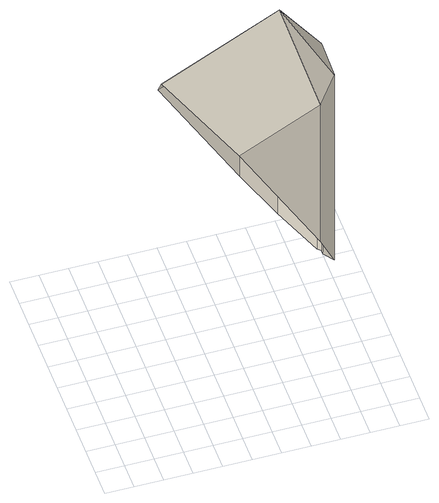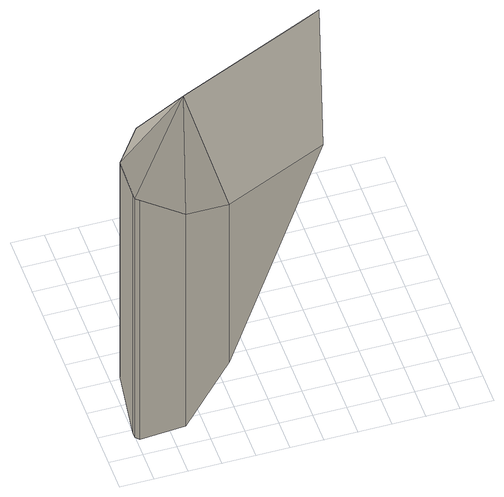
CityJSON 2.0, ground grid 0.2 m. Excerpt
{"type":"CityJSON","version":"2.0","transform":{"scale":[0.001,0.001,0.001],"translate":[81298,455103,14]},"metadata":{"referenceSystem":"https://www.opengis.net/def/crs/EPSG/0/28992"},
"CityObjects":{
"building1":{"type":"Building","attributes":{"Volume":104797.07,"Dakoppervlakte":8542.52,"Muuroppervlakte":13883.88,"Vloeroppervlakte":5073.26,"hoogte_Z_max_in_m_NAP":34.28,"GEB_DOEL":"kantoorfunctie - kantoorfunctie,woonfunctie","yearOfConstruction":1620,"measuredHeight":34.75},"children":["building1-1"],"geometry":[{"type":"MultiSurface","lod":"2","boundaries":[[[0,1,2,3]],[[4,0,3,5]],[[1,6,2]],[[5,7,4]],[[0,8,1]],[[8,9,6,1]],[[0,4,10]],[[4,7,11,10]],[[0,12,13,8]],[[0,10,14,12]],[[9,8,13,15]],[[16,14,10,11]],[[12,17,15,13]],[[14,16,17,12]]]}]},
"building1-1":{"type":"BuildingInstallation","parents":["building1"],"geometry":[{"type":"MultiSurface","lod":"2","boundaries":[[[0,1,2,3]],[[4,0,3,5]],[[0,4,10]],[[0,8,1]],[[0,10,14,12]],[[0,12,13,8]],[[4,7,11,10]],[[8,9,6,1]],[[16,14,10,11]],[[9,8,13,15]],[[14,16,17,12]],[[12,17,15,13]],[[1,6,2]],[[5,7,4]]],"semantics":{"surfaces":[{"type":"RoofSurface"},{"type":"WallSurface"}],"values":[0,0,0,0,0,0,1,1,1,1,1,1,1,1]}}]}
},
"vertices":[
[1465,1301,3454],[1308,1658,2885],[669,1379,2885],[538,896,3454],[1625,933,2885],[986,654,2885],[1308,1658,1621],[1625,933,1621],[1566,1659,2885],[1566,1659,1191],[1795,1163,2885],[1795,1163,1172],[1801,1457,2885],[1777,1478,2885],[1801,1424,2885],[1777,1478,973],[1801,1424,973],[1801,1457,973]
]}
